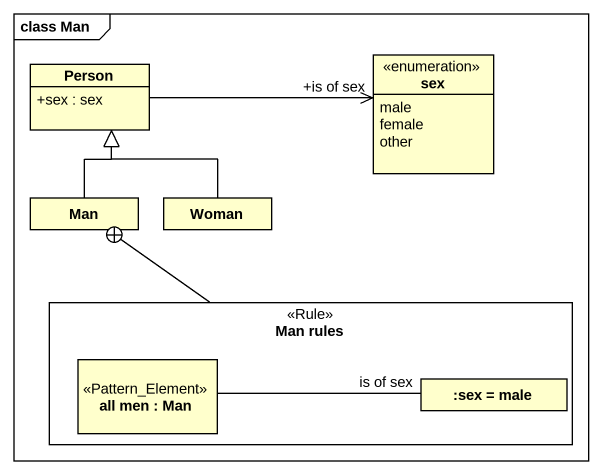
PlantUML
@startuml
mainframe class Man
allowmixing
hide circle
hide empty members
skinparam classAttributeIconSize 0
class "Person" as Person_ {
  +sex : sex
}
enum sex {
  male
  female
  other
}
class Man
class Woman
rectangle "Man rules" as Man_rules <<Rule>> {
  rectangle "all men : Man" as all_men <<Pattern_Element>>
  rectangle ":sex = male" as sex_male
}
sex "+is of sex" <-left- Person_
Man -up-|> Person_
Woman -up-|> Person_
Man_rules -up-+ Man
all_men -right- "is of sex" sex_male
@enduml
